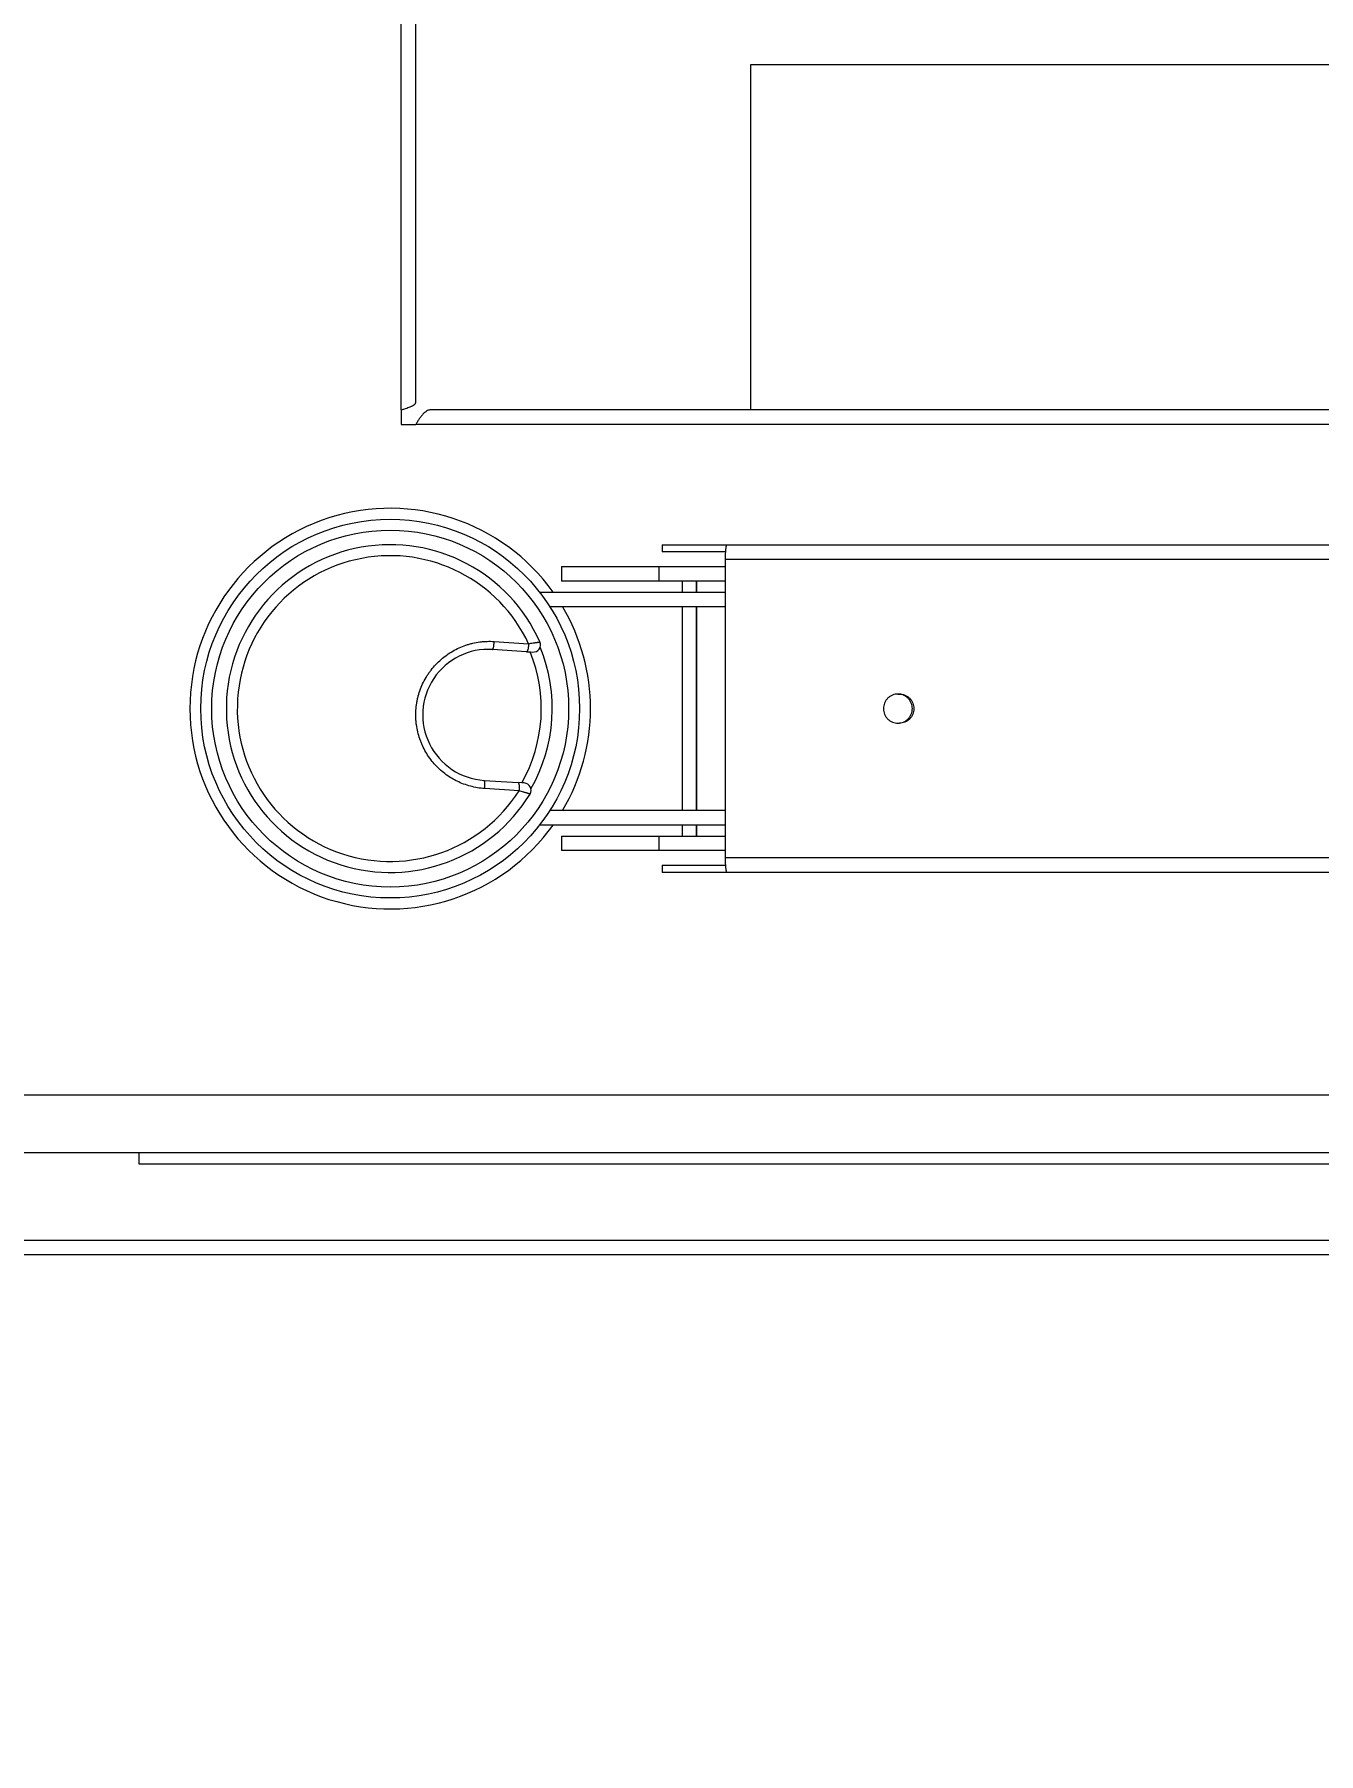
# Model space of a CAD drawing. Header units: millimetres. Extents: x 2027740 to 2136289, y -1533552 to -1491502.
# Drawn here: x 2096406.8 to 2096583.1, y -1507472.3 to -1507236.3 of the extents above; entities that cross this region are included whole.
import ezdxf

# ---------------------------------------------------------------- set-up
doc = ezdxf.new("R2010")
doc.units = ezdxf.units.MM
doc.header["$MEASUREMENT"] = 0
doc.layers.add('10_Einrichtung', color=7, linetype='Continuous', lineweight=0)
doc.layers.add('13_Ladenbau', color=94, linetype='Continuous', lineweight=0)
doc.styles.add('Rossmann', font='ARIALN.TTF', dxfattribs={"height": 100})
doc.styles.add('Style-Arial Narrow', font='ARIALN.TTF')
doc.dimstyles.new('Rossmann', dxfattribs={"dimtxt": 100, "dimasz": 75, "dimexe": 50, "dimexo": 0.0625, "dimgap": 50, "dimtad": 1, "dimdec": 3, "dimlfac": 0.001, "dimzin": 3, "dimtxsty": 'Rossmann', "dimcen": 0, "dimadec": 3, "dimazin": 0, "dimtfac": 1, "dimtdec": 0, "dimtofl": 0, "dimtmove": 0, "dimatfit": 1, "dimfxl": 200, "dimfxlon": 1, "dimfrac": 2, "dimtolj": 1, "dimtzin": 3, "dimarcsym": 0})

# ---------------------------------------------------------------- blocks, each defined once
blk = doc.blocks.new('*U906')
at = {"layer": '10_Einrichtung', "color": 1, "linetype": 'Continuous', "lineweight": 0}
for p, q in [((-0.4313, -2.3997), (-0.4313, 1.1303)), ((-0.4113, -2.3897), (-0.4113, 1.1203)), ((0.0487, -1.9257), (2.0487, -1.9257)), ((0.0487, -2.3997), (0.0487, -1.9257)), ((-0.4313, -2.3997), (-0.4313, -2.4197)), ((1.3597, -2.3997), (-0.3913, -2.3997)), ((-0.4313, -2.4197), (-0.4113, -2.4197)), ((1.2637, -2.4197), (-0.4113, -2.4197)), ((-0.0728, -2.5847), (-0.0728, -2.5947)), ((-0.0728, -2.5847), (1.3435, -2.5847)), ((0.0144, -2.5947), (-0.0728, -2.5947)), ((-0.2113, -2.6147), (-0.2113, -2.6347)), ((-0.2113, -2.6147), (0.0142, -2.6147)), ((-0.077, -2.6347), (-0.077, -2.6147)), ((0.0142, -3.0147), (0.0142, -2.6047)), ((0.0142, -2.6047), (1.3418, -2.6047)), ((0.0142, -2.6347), (-0.2113, -2.6347)), ((-0.0456, -2.6347), (-0.0456, -2.6497)), ((-0.0259, -2.6497), (-0.0259, -2.6347)), ((-0.0257, -2.6347), (-0.0257, -2.6497)), ((-0.2414, -2.6497), (0.0142, -2.6497)), ((-0.2272, -2.6697), (0.0142, -2.6697)), ((-0.0456, -2.6697), (-0.0456, -2.9497)), ((-0.0259, -2.9497), (-0.0259, -2.6697)), ((-0.0257, -2.6697), (-0.0257, -2.9497)), ((-0.2591, -2.7316), (-0.3058, -2.7286)), ((-0.3035, -2.7176), (-0.2563, -2.7206)), ((-0.2591, -2.7316), (-0.2539, -2.732)), ((-0.2539, -2.732), (-0.2506, -2.7322)), ((0.2507, -2.7897), (0.2528, -2.7897)), ((0.2507, -2.8297), (0.2528, -2.8297)), ((-0.3174, -2.9082), (-0.2708, -2.9113)), ((-0.2693, -2.9225), (-0.3165, -2.9195)), ((-0.2655, -2.9116), (-0.2708, -2.9113)), ((-0.2622, -2.9118), (-0.2655, -2.9116)), ((0.0142, -2.9497), (-0.2272, -2.9497)), ((0.0142, -2.9697), (-0.2414, -2.9697)), ((-0.0456, -2.9697), (-0.0456, -2.9847)), ((-0.0259, -2.9847), (-0.0259, -2.9697)), ((-0.0257, -2.9697), (-0.0257, -2.9847)), ((-0.2113, -2.9847), (-0.2113, -3.0047)), ((-0.2113, -2.9847), (0.0142, -2.9847)), ((-0.077, -3.0047), (-0.077, -2.9847)), ((0.0142, -3.0047), (-0.2113, -3.0047)), ((1.496, -3.0147), (0.0142, -3.0147)), ((-0.0728, -3.0247), (0.0144, -3.0247)), ((-0.0728, -3.0247), (-0.0728, -3.0347)), ((1.5504, -3.0347), (-0.0728, -3.0347)), ((-1.8913, -3.3397), (5.1087, -3.3397)), ((5.1087, -3.4197), (-1.8913, -3.4197)), ((-0.7913, -3.4197), (-0.7913, -3.4347)), ((-0.7913, -3.4347), (2.9587, -3.4347)), ((3.9087, -3.5397), (-1.0783, -3.5397)), ((3.9087, -3.5597), (-1.0783, -3.5597))]:
    blk.add_line(p, q, dxfattribs=at)
for radius in [0.26, 0.245]:
    blk.add_circle((-0.4463, -2.8097), radius, dxfattribs=at)
for centre, radius, start, end in [((-0.4463, -2.8097), 0.275, 35.5789, 324.4204), ((-0.4463, -2.8097), 0.225, 24.0117, 328.5761), ((-0.4463, -2.8097), 0.2099, 25.1138, 327.474), ((-0.4463, -2.8097), 0.275, 329.3958, 30.6043), ((-0.3116, -2.8184), 0.09, 86.2939, 266.2939), ((-0.4463, -2.8097), 0.2075, 330.5891, 21.9987), ((-0.4463, -2.8097), 0.2225, 330.309, 22.2789), ((-0.2499, -2.7222), 0.01, 266.2939, 24.0117), ((-0.378, -2.9143), 0.0617, 355.2087, 356.3031), ((-0.2628, -2.9218), 0.01, 328.5762, 86.2939)]:
    blk.add_arc(centre, radius, start, end, dxfattribs=at)
for points, knots in [([(-0.4313, -2.3997), (-0.43, -2.3993), (-0.4274, -2.3985), (-0.4237, -2.3972), (-0.4203, -2.396), (-0.4177, -2.395), (-0.4159, -2.3941), (-0.4147, -2.3935), (-0.4137, -2.3929), (-0.4128, -2.3922), (-0.4122, -2.3916), (-0.4117, -2.391), (-0.4114, -2.3903), (-0.4113, -2.3899), (-0.4113, -2.3897)], [0, 0, 0, 0, 0.177821, 0.349461, 0.508976, 0.651265, 0.714598, 0.772179, 0.823719, 0.86912, 0.908575, 0.94269, 0.972557, 1, 1, 1, 1]), ([(-0.3913, -2.3997), (-0.3917, -2.3997), (-0.3926, -2.3998), (-0.3943, -2.4002), (-0.396, -2.401), (-0.3976, -2.4021), (-0.3993, -2.4035), (-0.4014, -2.4056), (-0.4039, -2.4086), (-0.4064, -2.4121), (-0.4088, -2.4158), (-0.4105, -2.4184), (-0.4113, -2.4197)], [0, 0, 0, 0, 0.042845, 0.086687, 0.180532, 0.231999, 0.286933, 0.407481, 0.541747, 0.68755, 0.841625, 1, 1, 1, 1]), ([(0.0142, -2.6047), (0.0142, -2.603), (0.0142, -2.5996), (0.0143, -2.5963), (0.0144, -2.5947)], [0, 0, 0, 0, 0.517432, 1, 1, 1, 1]), ([(0.0144, -2.5947), (0.0145, -2.594), (0.0146, -2.5926), (0.0147, -2.5906), (0.0149, -2.5889), (0.0151, -2.5877), (0.0153, -2.5868), (0.0154, -2.5862), (0.0156, -2.5858), (0.0157, -2.5854), (0.0158, -2.5851), (0.0159, -2.5849), (0.016, -2.5848), (0.0161, -2.5847), (0.0162, -2.5847), (0.0162, -2.5847)], [0, 0, 0, 0, 0.210962, 0.402053, 0.570116, 0.712442, 0.77326, 0.826889, 0.873178, 0.912055, 0.943564, 0.967976, 0.977754, 0.986138, 1, 1, 1, 1]), ([(-0.411, -2.812), (-0.4107, -2.8087), (-0.4102, -2.8037), (-0.4089, -2.7971), (-0.4074, -2.7907), (-0.4048, -2.7827), (-0.4008, -2.7736), (-0.3968, -2.7663), (-0.3931, -2.7608), (-0.3892, -2.7554), (-0.3838, -2.7491), (-0.3766, -2.7422), (-0.3688, -2.736), (-0.3605, -2.7307), (-0.3517, -2.7261), (-0.344, -2.7231), (-0.3377, -2.7212), (-0.3313, -2.7195), (-0.3248, -2.7183), (-0.3183, -2.7176), (-0.3117, -2.7173), (-0.3067, -2.7173), (-0.3035, -2.7176)], [0, 0, 0, 0, 0.062893, 0.094344, 0.125789, 0.188637, 0.25144, 0.314188, 0.345548, 0.376892, 0.439505, 0.502041, 0.5645, 0.626882, 0.68919, 0.751433, 0.782543, 0.813639, 0.87578, 0.906847, 0.937908, 1, 1, 1, 1]), ([(-0.3058, -2.7286), (-0.3057, -2.7286), (-0.3056, -2.7286), (-0.3055, -2.7285), (-0.3054, -2.7284), (-0.3052, -2.7282), (-0.3051, -2.7278), (-0.3049, -2.7274), (-0.3047, -2.7268), (-0.3045, -2.7261), (-0.3043, -2.725), (-0.304, -2.7235), (-0.3038, -2.7215), (-0.3036, -2.7195), (-0.3035, -2.7182), (-0.3035, -2.7176)], [0, 0, 0, 0, 0.013853, 0.022375, 0.032424, 0.058035, 0.092168, 0.135642, 0.188437, 0.250172, 0.320035, 0.479436, 0.654201, 0.831309, 1, 1, 1, 1]), ([(-0.2563, -2.7206), (-0.2563, -2.7213), (-0.2564, -2.7226), (-0.2566, -2.7246), (-0.2569, -2.7265), (-0.2572, -2.7281), (-0.2575, -2.7291), (-0.2577, -2.7298), (-0.258, -2.7304), (-0.2582, -2.7309), (-0.2584, -2.7312), (-0.2587, -2.7315), (-0.2589, -2.7316), (-0.259, -2.7316), (-0.2591, -2.7316)], [0, 0, 0, 0, 0.165307, 0.339424, 0.511387, 0.668478, 0.737718, 0.799246, 0.852281, 0.896602, 0.932352, 0.960357, 0.982086, 1, 1, 1, 1]), ([(-0.2563, -2.7206), (-0.2552, -2.7204), (-0.2532, -2.7201), (-0.2507, -2.7197), (-0.2488, -2.7194), (-0.2475, -2.7192), (-0.2463, -2.719), (-0.2452, -2.7188), (-0.2442, -2.7187), (-0.2434, -2.7185), (-0.2427, -2.7184), (-0.2422, -2.7184), (-0.2419, -2.7183), (-0.2417, -2.7183), (-0.2414, -2.7182), (-0.2412, -2.7182), (-0.2411, -2.7182), (-0.241, -2.7182), (-0.2409, -2.7182), (-0.2409, -2.7182), (-0.2408, -2.7182), (-0.2408, -2.7181), (-0.2408, -2.7181), (-0.2408, -2.7181), (-0.2408, -2.7181), (-0.2408, -2.7181), (-0.2408, -2.7181), (-0.2408, -2.7181)], [0, 0, 0, 0, 0.203477, 0.39382, 0.482482, 0.565968, 0.643658, 0.714968, 0.779379, 0.836364, 0.885426, 0.906858, 0.926167, 0.943312, 0.958249, 0.970948, 0.981377, 0.985733, 0.989512, 0.992714, 0.995335, 0.997375, 0.998833, 0.999343, 0.999708, 0.999927, 1, 1, 1, 1]), ([(0.2507, -2.7897), (0.2494, -2.7897), (0.2468, -2.79), (0.2431, -2.7911), (0.2396, -2.793), (0.2366, -2.7955), (0.2341, -2.7985), (0.2323, -2.802), (0.2311, -2.8058), (0.2309, -2.8084), (0.2309, -2.8097)], [0, 0, 0, 0, 0.124663, 0.249378, 0.374187, 0.49912, 0.624187, 0.749378, 0.874663, 1, 1, 1, 1]), ([(0.2706, -2.8097), (0.2706, -2.8084), (0.2704, -2.8058), (0.2692, -2.802), (0.2674, -2.7985), (0.2649, -2.7955), (0.2619, -2.793), (0.2584, -2.7911), (0.2547, -2.79), (0.252, -2.7897), (0.2507, -2.7897)], [0, 0, 0, 0, 0.125337, 0.250622, 0.375813, 0.50088, 0.625813, 0.750622, 0.875337, 1, 1, 1, 1]), ([(0.2528, -2.7897), (0.2541, -2.7897), (0.2567, -2.79), (0.2605, -2.7911), (0.264, -2.793), (0.267, -2.7955), (0.2695, -2.7985), (0.2713, -2.802), (0.2725, -2.8058), (0.2727, -2.8084), (0.2727, -2.8097)], [0, 0, 0, 0, 0.124663, 0.249378, 0.374187, 0.49912, 0.624187, 0.749378, 0.874663, 1, 1, 1, 1]), ([(-0.3165, -2.9195), (-0.3198, -2.9193), (-0.3264, -2.9185), (-0.3361, -2.9164), (-0.3455, -2.9134), (-0.3531, -2.9102), (-0.3589, -2.9071), (-0.3646, -2.9038), (-0.3714, -2.8991), (-0.379, -2.8927), (-0.3859, -2.8856), (-0.3922, -2.8778), (-0.3976, -2.8695), (-0.4014, -2.8621), (-0.404, -2.856), (-0.4063, -2.8498), (-0.4086, -2.8418), (-0.4101, -2.8336), (-0.4109, -2.827), (-0.4113, -2.8203), (-0.4112, -2.8153), (-0.411, -2.812)], [0, 0, 0, 0, 0.062547, 0.124851, 0.186708, 0.248717, 0.279989, 0.311282, 0.373456, 0.435569, 0.498163, 0.560803, 0.623122, 0.68572, 0.717258, 0.748787, 0.811372, 0.873982, 0.905551, 0.937163, 1, 1, 1, 1]), ([(0.2309, -2.8097), (0.2309, -2.811), (0.2311, -2.8136), (0.2323, -2.8174), (0.2341, -2.8209), (0.2366, -2.8239), (0.2396, -2.8264), (0.2431, -2.8283), (0.2468, -2.8294), (0.2494, -2.8297), (0.2507, -2.8297)], [0, 0, 0, 0, 0.125337, 0.250622, 0.375813, 0.50088, 0.625813, 0.750622, 0.875337, 1, 1, 1, 1]), ([(0.2507, -2.8297), (0.252, -2.8297), (0.2547, -2.8294), (0.2584, -2.8283), (0.2619, -2.8264), (0.2649, -2.8239), (0.2674, -2.8209), (0.2692, -2.8174), (0.2704, -2.8136), (0.2706, -2.811), (0.2706, -2.8097)], [0, 0, 0, 0, 0.124663, 0.249378, 0.374187, 0.49912, 0.624187, 0.749378, 0.874663, 1, 1, 1, 1]), ([(0.2727, -2.8097), (0.2727, -2.811), (0.2725, -2.8136), (0.2713, -2.8174), (0.2695, -2.8209), (0.267, -2.8239), (0.264, -2.8264), (0.2605, -2.8283), (0.2567, -2.8294), (0.2541, -2.8297), (0.2528, -2.8297)], [0, 0, 0, 0, 0.125337, 0.250622, 0.375813, 0.50088, 0.625813, 0.750622, 0.875337, 1, 1, 1, 1]), ([(-0.3165, -2.9183), (-0.3164, -2.9182), (-0.3164, -2.9178), (-0.3164, -2.9173), (-0.3164, -2.9169), (-0.3164, -2.9162), (-0.3163, -2.9154), (-0.3163, -2.9142), (-0.3163, -2.9131), (-0.3164, -2.912), (-0.3165, -2.9113), (-0.3165, -2.9106), (-0.3166, -2.91), (-0.3167, -2.9095), (-0.3168, -2.9091), (-0.317, -2.9087), (-0.3171, -2.9085), (-0.3172, -2.9084), (-0.3172, -2.9083), (-0.3173, -2.9082), (-0.3174, -2.9082), (-0.3174, -2.9082)], [0, 0, 0, 0, 0.047406, 0.094707, 0.141782, 0.188525, 0.280576, 0.369984, 0.537596, 0.614308, 0.685349, 0.750015, 0.807797, 0.858234, 0.901069, 0.936094, 0.963354, 0.974317, 0.983774, 0.992151, 1, 1, 1, 1]), ([(-0.2708, -2.9113), (-0.2707, -2.9113), (-0.2705, -2.9113), (-0.2704, -2.9114), (-0.2702, -2.9117), (-0.27, -2.912), (-0.2698, -2.9124), (-0.2697, -2.9129), (-0.2695, -2.9135), (-0.2694, -2.9145), (-0.2692, -2.9159), (-0.2691, -2.9176), (-0.2691, -2.9195), (-0.2692, -2.9208), (-0.2692, -2.9214)], [0, 0, 0, 0, 0.018289, 0.039978, 0.067321, 0.101744, 0.144116, 0.194745, 0.253571, 0.320154, 0.473167, 0.644786, 0.823948, 1, 1, 1, 1]), ([(-0.2692, -2.9214), (-0.2693, -2.9215), (-0.2693, -2.9219), (-0.2693, -2.9223), (-0.2693, -2.9225)], [0, 0, 0, 0, 0.250522, 1, 1, 1, 1]), ([(-0.2543, -2.927), (-0.2543, -2.927), (-0.2543, -2.927), (-0.2543, -2.927), (-0.2543, -2.927), (-0.2543, -2.927), (-0.2543, -2.927), (-0.2544, -2.927), (-0.2544, -2.927), (-0.2545, -2.927), (-0.2545, -2.9269), (-0.2546, -2.9269), (-0.2548, -2.9269), (-0.2549, -2.9268), (-0.2552, -2.9268), (-0.2554, -2.9267), (-0.2557, -2.9266), (-0.2562, -2.9265), (-0.2568, -2.9263), (-0.2577, -2.926), (-0.2586, -2.9257), (-0.2597, -2.9254), (-0.2609, -2.9251), (-0.2621, -2.9247), (-0.2639, -2.9242), (-0.2663, -2.9235), (-0.2683, -2.9229), (-0.2693, -2.9225)], [0, 0, 0, 0, 0.000073, 0.000292, 0.000657, 0.001167, 0.002626, 0.004666, 0.007287, 0.010488, 0.014266, 0.018621, 0.029052, 0.041752, 0.056688, 0.073833, 0.093143, 0.114575, 0.163635, 0.22062, 0.285033, 0.356353, 0.434026, 0.517514, 0.606185, 0.796521, 1, 1, 1, 1]), ([(0.0144, -3.0247), (0.0143, -3.0231), (0.0142, -3.0198), (0.0142, -3.0164), (0.0142, -3.0147)], [0, 0, 0, 0, 0.482568, 1, 1, 1, 1]), ([(0.0162, -3.0347), (0.0162, -3.0347), (0.0161, -3.0347), (0.016, -3.0346), (0.0159, -3.0345), (0.0158, -3.0343), (0.0157, -3.034), (0.0156, -3.0336), (0.0154, -3.0332), (0.0153, -3.0326), (0.0151, -3.0317), (0.0149, -3.0305), (0.0147, -3.0288), (0.0146, -3.0268), (0.0145, -3.0254), (0.0144, -3.0247)], [0, 0, 0, 0, 0.013862, 0.022246, 0.032024, 0.056436, 0.087945, 0.126822, 0.173111, 0.22674, 0.287558, 0.429884, 0.597947, 0.789038, 1, 1, 1, 1])]:
    blk.add_open_spline(points, degree=3, knots=knots, dxfattribs=at)
blk = doc.blocks.new('_Oblique')
at = {"color": 0, "linetype": 'ByBlock', "lineweight": -2}
blk.add_line((0.5, 0.5), (-0.5, -0.5), dxfattribs=at)
blk = doc.blocks.new('*D971')
at = {"layer": '13_Ladenbau', "color": 0, "linetype": 'ByBlock', "lineweight": -2, "transparency": 16777216}
for p, q in [((2098033.88, -1507405.57), (2098283.79, -1507398.73)), ((2098127.56, -1510824.58), (2098377.46, -1510817.74))]:
    blk.add_line(p, q, dxfattribs=at)
at = {"layer": '13_Ladenbau', "color": 0, "linetype": 'Continuous', "lineweight": -2, "transparency": 16777216}
blk.add_line((2098327.48, -1510819.11), (2098233.81, -1507400.1), dxfattribs=at)
at = {"layer": 'Defpoints', "color": 0, "linetype": 'Continuous', "lineweight": 0, "transparency": 16777216}
for p in [(2098233.81, -1507400.1), (2096422.97, -1507449.71), (2096516.64, -1510868.72)]:
    blk.add_point(p, dxfattribs=at)
at = {"layer": '13_Ladenbau', "color": 0, "linetype": 'Continuous', "lineweight": -2, "transparency": 16777216, "xscale": 75, "yscale": 75, "zscale": 75}
for p, rotation in [((2098233.81, -1507400.1), 91.56937042968653), ((2098327.48, -1510819.11), 271.5693704296866)]:
    blk.add_blockref('_Oblique', p, dxfattribs=dict(at, rotation=rotation))
at = {"layer": '13_Ladenbau', "color": 0, "linetype": 'Continuous', "lineweight": 0, "transparency": 16777216, "insert": (2098390.7, -1509106.59), "char_height": 100, "attachment_point": 5, "rotation": 271.5694, "style": 'Style-Arial Narrow'}
blk.add_mtext('\\A1;3,420', dxfattribs=at)
blk = doc.blocks.new('*D974')
at = {"layer": '13_Ladenbau', "color": 0, "linetype": 'ByBlock', "lineweight": -2, "transparency": 16777216}
for p, q in [((2094843.38, -1507404.94), (2094593.47, -1507411.79)), ((2094939.46, -1510911.93), (2094689.56, -1510918.78))]:
    blk.add_line(p, q, dxfattribs=at)
at = {"layer": '13_Ladenbau', "color": 0, "linetype": 'Continuous', "lineweight": -2, "transparency": 16777216}
blk.add_line((2094739.54, -1510917.41), (2094643.46, -1507410.42), dxfattribs=at)
at = {"layer": 'Defpoints', "color": 0, "linetype": 'Continuous', "lineweight": 0, "transparency": 16777216}
for p in [(2096426.59, -1507361.57), (2094643.46, -1507410.42), (2096522.68, -1510868.55)]:
    blk.add_point(p, dxfattribs=at)
at = {"layer": '13_Ladenbau', "color": 0, "linetype": 'Continuous', "lineweight": -2, "transparency": 16777216, "xscale": 75, "yscale": 75, "zscale": 75}
for p, rotation in [((2094643.46, -1507410.42), 91.56937042925374), ((2094739.54, -1510917.41), 271.5693704292538)]:
    blk.add_blockref('_Oblique', p, dxfattribs=dict(at, rotation=rotation))
at = {"layer": '13_Ladenbau', "color": 0, "linetype": 'Continuous', "lineweight": 0, "transparency": 16777216, "insert": (2094801.55, -1509160.9), "char_height": 100, "attachment_point": 5, "rotation": 271.5694, "style": 'Style-Arial Narrow'}
blk.add_mtext('\\A1;3,508', dxfattribs=at)

msp = doc.modelspace()

# ---------------------------------------------------------------- block references
at = {"layer": '10_Einrichtung', "color": 1, "linetype": 'Continuous', "lineweight": 13, "xscale": 100, "yscale": 100, "zscale": 100}
msp.add_blockref('*U906', (2096500.2603, -1507047.9095), dxfattribs=at)

# ---------------------------------------------------------------- dimensions: what is measured, and where the dimension line sits
at = {"layer": '13_Ladenbau', "color": 94, "linetype": 'Continuous', "lineweight": 0}
for base, p1, p2, picture, middle in [((2094643.4557, -1507410.4186), (2096522.675, -1510868.5547), (2096426.5922, -1507361.5651), '*D974', (2094801.5514, -1509160.8982)), ((2098233.8097, -1507400.0975), (2096516.6401, -1510868.72), (2096422.9677, -1507449.7101), '*D971', (2098390.7001, -1509106.5872))]:
    dim = msp.add_linear_dim(base=base, p1=p1, p2=p2, angle=91.56937, dimstyle='Rossmann', override={"dimtxsty": 'Style-Arial Narrow', "dimblk": 'Oblique', "dimtdec": 3, "dimfrac": 0}, dxfattribs=at)
    dim.commit()
    dim.dimension.update_dxf_attribs({"geometry": picture, "text_midpoint": middle})

doc.saveas('drawing.dxf')
